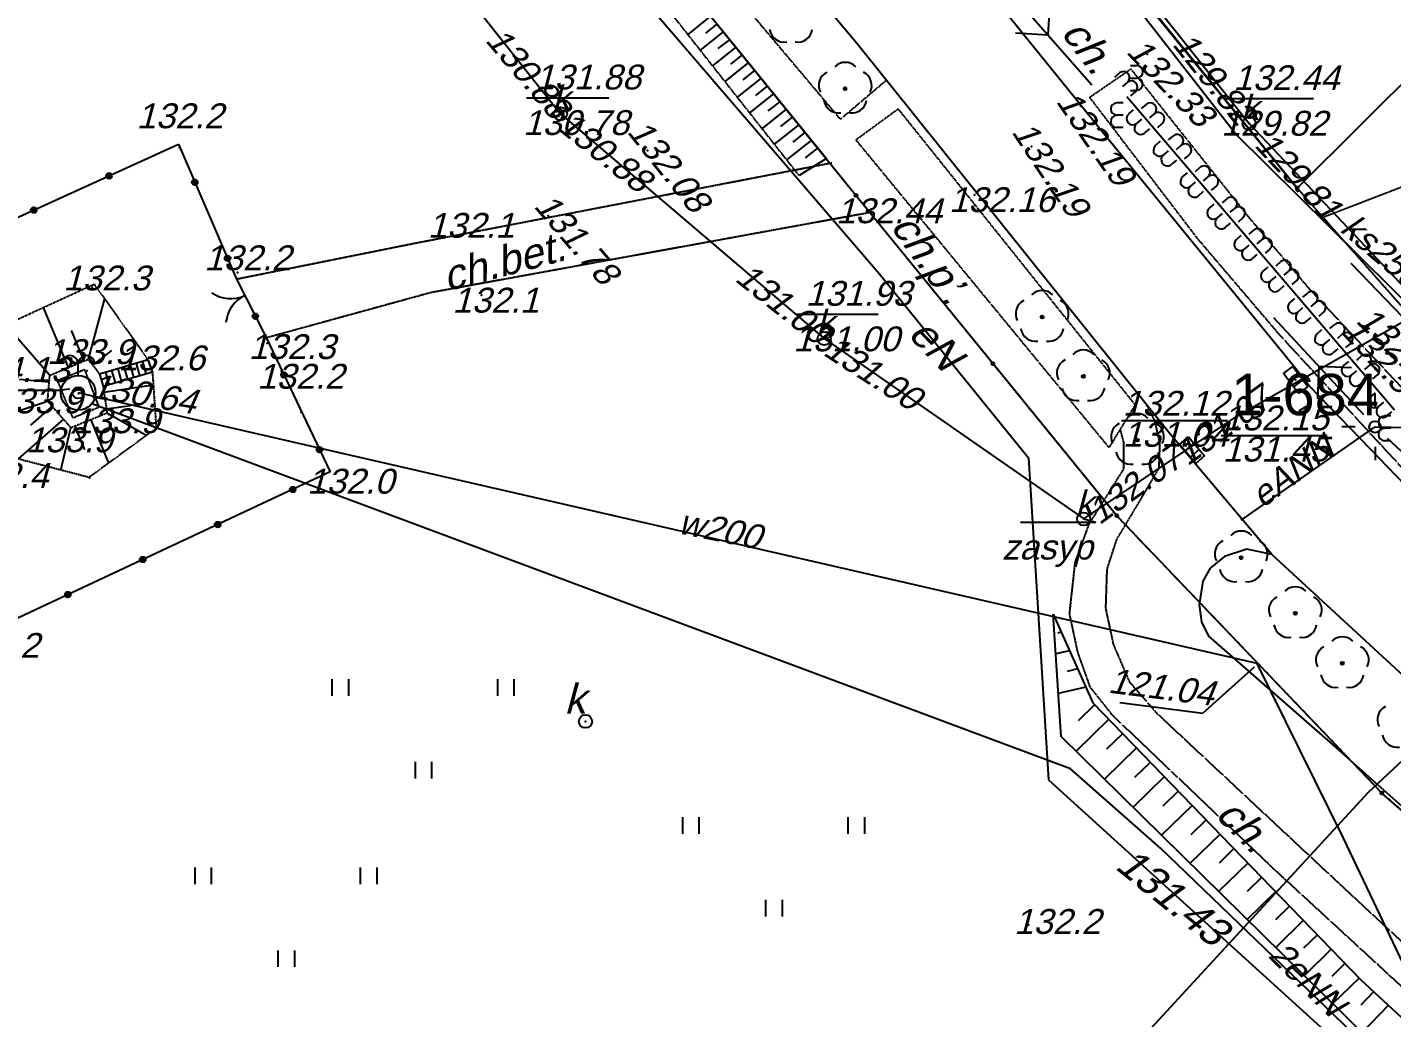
# Model space of a CAD drawing. Header units: millimetres. Extents: x -105266 to 178069, y 491 to 168574.
# Drawn here: x 28049 to 36294, y 98346 to 104330 of the extents above; entities that cross this region are included whole.
import ezdxf
from ezdxf.enums import TextEntityAlignment as Align

# ---------------------------------------------------------------- set-up
doc = ezdxf.new("R2010")
doc.units = ezdxf.units.MM
for name, pattern in [('1', [0]), ('14', [1, 1]), ('BGT', [0]), ('BGZ', [2, 1, -1]), ('GDE', [0]), ('GUZ', [1.4, 0.7, -0.7]), ('KOC', [2.8, 2.1, -0.7]), ('KOJ', [0]), ('SCH', [0]), ('UPE', [0]), ('UPK', [0]), ('UPW', [0]), ('WSD', [2.45, 1.75, -0.7]), ('WSQ', [2.45, 1.75, -0.7])]:
    doc.linetypes.add(name, pattern=pattern)
for name, color, linetype in [('DZIALKI', 7, 'GDE'), ('EBTPO_L_2', 154, '1'), ('NUMERY_DZIALEK', 7, 'Continuous'), ('PUNKTY', 7, 'Continuous'), ('SDROK_T_1', 11, 'Continuous'), ('SDRPK_L_0', 7, 'KOJ'), ('SDRPK_L_2', 11, 'KOC'), ('SZOPO_L_0', 171, '1'), ('SZOPO_L_1', 90, 'BGZ'), ('SZZPZ_L_2', 90, '1'), ('SZZPZ_L_7', 90, '1'), ('UEEOC_T_0', 1, 'Continuous'), ('UEEOO_T_0', 1, 'Continuous'), ('UEEPA_L_2', 1, '1'), ('UEEPON_L_0', 1, 'UPE'), ('UEEPON_L_3', 1, '14'), ('UKKOA_T_2', 23, 'Continuous'), ('UKKOC_T_0', 23, 'Continuous'), ('UKKOC_T_2', 14, 'Continuous'), ('UKKOO_T_2', 14, 'Continuous'), ('UKKPA_L_0', 23, '1'), ('UKKPA_L_4', 14, '1'), ('UKKPOR_L_0', 14, 'UPK'), ('UWWOC_T_0', 5, 'Continuous'), ('UWWOO_T_0', 5, 'Continuous'), ('UWWPA_L_0', 5, '1'), ('UWWPO_L_0', 5, 'UPW'), ('UZYTKI', 90, 'GUZ'), ('WUKOS_T_1', 34, 'Continuous'), ('WUKOS_T_4', 34, 'Continuous'), ('WUKPS_L_0', 34, '1'), ('WUKPS_L_1', 34, '1'), ('WUKPS_L_2', 34, '1'), ('WUKPS_L_8', 34, '1')]:
    doc.layers.add(name, color=color, linetype=linetype)
doc.styles.get("Standard").update_dxf_attribs({"font": 'arial.ttf'})

# ---------------------------------------------------------------- blocks, each defined once
blk = doc.blocks.new('GRO')
at = {"linetype": 'Continuous'}
blk.add_circle((0, 0), 0.09, dxfattribs=at)

msp = doc.modelspace()

# ---------------------------------------------------------------- linework, layer by layer
at = {"layer": 'DZIALKI'}
for p, q in [((38727.92, 106345.63), (35722.92, 103358.63)), ((33056.92, 103314.63), (31592.92, 105116.63)), ((35722.92, 103358.63), (34526.92, 104830.63)), ((34526.92, 104826.63), (35722.92, 103358.63)), ((35722.92, 103358.63), (36733.92, 102214.63)), ((33883.92, 102298.63), (33056.92, 103314.63)), ((34632.92, 101378.63), (33883.92, 102298.63)), ((36234.92, 99703.63), (34632.92, 101378.63)), ((38128.92, 98032.63), (36234.92, 99703.63))]:
    msp.add_line(p, q, dxfattribs=at)
at = {"layer": 'EBTPO_L_2', "linetype": 'SCH'}
for p, q in [((28779.92, 102320.63), (28485.92, 102234.63)), ((28506.92, 102161.63), (28804.92, 102248.63)), ((28543.92, 102172.63), (28522.92, 102245.63)), ((28580.92, 102183.63), (28559.92, 102256.63)), ((28618.92, 102194.63), (28597.92, 102267.63)), ((28655.92, 102204.63), (28634.92, 102278.63)), ((28692.92, 102215.63), (28671.92, 102288.63)), ((28729.92, 102226.63), (28708.92, 102299.63)), ((28767.92, 102237.63), (28746.92, 102310.63)), ((28804.92, 102248.63), (28779.92, 102320.63)), ((28485.92, 102234.63), (28506.92, 102161.63))]:
    msp.add_line(p, q, dxfattribs=at)
at = {"layer": 'SDRPK_L_0', "linetype": 'KOJ'}
for p, q in [((33064.92, 104229.63), (32077.92, 105410.63)), ((34556.92, 103683.63), (33723.92, 104713.63)), ((34808.92, 102055.63), (33064.92, 104229.63)), ((35697.92, 102287.63), (34556.92, 103683.63)), ((35794.92, 102163.63), (35697.92, 102287.63)), ((36107.92, 101841.63), (35794.92, 102163.63)), ((34957.92, 101870.63), (34808.92, 102055.63)), ((35570.92, 101144.63), (34957.92, 101870.63)), ((37049.92, 100862.63), (36107.92, 101841.63)), ((35417.92, 101176.63), (35282.92, 101133.63)), ((35570.92, 101144.63), (35417.92, 101176.63)), ((35282.92, 101133.63), (35197.92, 101062.63)), ((36366.92, 100409.63), (35570.92, 101144.63)), ((35197.92, 101062.63), (35152.92, 100984.63)), ((35152.92, 100984.63), (35129.92, 100841.63)), ((35129.92, 100841.63), (35143.92, 100737.63)), ((35143.92, 100737.63), (35186.92, 100651.63)), ((35186.92, 100651.63), (35970.92, 99965.63)), ((35970.92, 99965.63), (38279.92, 97907.63))]:
    msp.add_line(p, q, dxfattribs=at)
at = {"layer": 'SDRPK_L_2', "linetype": 'KOC'}
for p, q in [((32962.92, 103774.63), (31818.92, 105131.63)), ((34468.92, 103907.63), (34717.92, 104078.63)), ((34717.92, 104078.63), (35430.92, 103181.63)), ((33240.92, 104010.63), (32962.92, 103774.63)), ((35122.92, 103051.63), (34468.92, 103907.63)), ((33311.92, 103836.63), (33056.92, 103649.63)), ((33311.92, 103836.63), (34743.92, 102048.63)), ((34585.92, 101791.63), (33056.92, 103649.63)), ((32909.92, 103509.63), (30382.92, 103022.63)), ((36574.92, 103449.63), (35883.92, 103182.63)), ((30485.92, 102728.63), (33134.92, 103211.63)), ((35430.92, 103181.63), (35797.92, 102747.63)), ((30382.92, 103022.63), (29313.92, 102807.63)), ((35620.92, 102467.63), (35122.92, 103051.63)), ((36865.92, 102053.63), (36049.92, 102903.63)), ((35797.92, 102747.63), (36563.92, 101930.63)), ((29492.92, 102455.63), (30485.92, 102728.63)), ((36367.92, 101656.63), (35620.92, 102467.63)), ((28230.92, 102197.63), (28393.92, 102262.63)), ((28393.92, 102262.63), (28481.92, 102033.63)), ((28324.92, 101969.63), (28230.92, 102197.63)), ((28481.92, 102033.63), (28324.92, 101969.63)), ((34743.92, 102048.63), (34585.92, 101791.63)), ((34808.92, 102055.63), (34860.92, 101953.63)), ((34860.92, 101953.63), (34891.92, 101817.63)), ((34675.92, 101821.63), (34653.92, 101902.63)), ((34674.92, 101660.63), (34675.92, 101821.63)), ((34891.92, 101817.63), (34886.92, 101666.63)), ((34466.92, 101330.63), (34674.92, 101660.63)), ((34886.92, 101666.63), (34755.92, 101443.63)), ((34755.92, 101443.63), (34630.92, 101235.63)), ((34381.92, 101097.63), (34466.92, 101330.63)), ((34630.92, 101235.63), (34572.92, 101056.63)), ((34347.92, 100786.63), (34381.92, 101097.63)), ((34572.92, 101056.63), (34564.92, 100819.63)), ((34397.92, 100553.63), (34347.92, 100786.63)), ((34564.92, 100819.63), (34611.92, 100600.63)), ((34611.92, 100600.63), (34708.92, 100375.63)), ((34472.92, 100342.63), (34397.92, 100553.63)), ((34708.92, 100375.63), (34875.92, 100184.63)), ((34608.92, 100171.63), (34472.92, 100342.63)), ((34875.92, 100184.63), (35959.92, 99172.63)), ((35594.92, 99232.63), (34608.92, 100171.63)), ((36831.92, 98094.63), (35594.92, 99232.63)), ((35959.92, 99172.63), (36798.92, 98393.63))]:
    msp.add_line(p, q, dxfattribs=at)
at = {"layer": 'SZOPO_L_0', "linetype": 'BGT'}
for p, q in [((26949.92, 102707.63), (28961.92, 103623.63)), ((28961.92, 103623.63), (29313.92, 102807.63)), ((29313.92, 102807.63), (29492.92, 102455.63)), ((29492.92, 102455.63), (29878.92, 101643.63)), ((29878.92, 101643.63), (27872.92, 100705.63))]:
    msp.add_line(p, q, dxfattribs=at)
for centre, radius in [((28542.92, 103432.63), 17), ((28542.92, 103432.63), 10), ((29060.92, 103393.63), 17), ((29060.92, 103393.63), 10), ((28087.92, 103225.63), 17), ((28087.92, 103225.63), 10), ((29258.92, 102934.63), 17), ((29258.92, 102934.63), 10), ((29426.92, 102584.63), 17), ((29426.92, 102584.63), 10), ((29599.92, 102229.63), 17), ((29599.92, 102229.63), 10), ((29814.92, 101778.63), 17), ((29814.92, 101778.63), 10), ((29652.92, 101537.63), 17), ((29652.92, 101537.63), 10), ((29199.92, 101325.63), 17), ((29199.92, 101325.63), 10), ((28746.92, 101114.63), 17), ((28746.92, 101114.63), 10), ((28293.92, 100902.63), 17), ((28293.92, 100902.63), 10)]:
    msp.add_circle(centre, radius, dxfattribs=at)
at = {"layer": 'SZOPO_L_0', "linetype": '1'}
for centre, start, end in [((29278.92, 102890.63), 235.000166, 294.999835), ((29448.92, 102528.63), 115.000165, 174.999835)]:
    msp.add_arc(centre, 200, start, end, dxfattribs=at)
at = {"layer": 'SZOPO_L_1', "linetype": '1'}
for p, q in [((34714.92, 104098.63), (34752.92, 104098.63)), ((34620.92, 104029.63), (34649.92, 104054.63)), ((34668.92, 103972.63), (34697.92, 103997.63)), ((34714.92, 104023.63), (34752.92, 104023.63)), ((34692.92, 103911.63), (36310.92, 102019.63)), ((34714.92, 103948.63), (34752.92, 103948.63)), ((34717.92, 103915.63), (34746.92, 103940.63)), ((34670.92, 103874.63), (34632.92, 103874.63)), ((34732.92, 103831.63), (34703.92, 103806.63)), ((34782.92, 103839.63), (34811.92, 103864.63)), ((34670.92, 103799.63), (34632.92, 103799.63)), ((34781.92, 103774.63), (34752.92, 103749.63)), ((34831.92, 103782.63), (34860.92, 103807.63)), ((34880.92, 103725.63), (34909.92, 103750.63)), ((34670.92, 103724.63), (34632.92, 103724.63)), ((34829.92, 103717.63), (34800.92, 103692.63)), ((34945.92, 103649.63), (34974.92, 103674.63)), ((34894.92, 103641.63), (34865.92, 103616.63)), ((34943.92, 103584.63), (34914.92, 103559.63)), ((34993.92, 103592.63), (35022.92, 103617.63)), ((34992.92, 103527.63), (34963.92, 103502.63)), ((35042.92, 103535.63), (35071.92, 103560.63)), ((35107.92, 103459.63), (35136.92, 103484.63)), ((35057.92, 103451.63), (35028.92, 103426.63)), ((35156.92, 103402.63), (35185.92, 103427.63)), ((35105.92, 103394.63), (35077.92, 103369.63)), ((35154.92, 103337.63), (35125.92, 103312.63)), ((35205.92, 103345.63), (35234.92, 103370.63)), ((35219.92, 103261.63), (35190.92, 103236.63)), ((35270.92, 103269.63), (35299.92, 103294.63)), ((35318.92, 103212.63), (35347.92, 103237.63)), ((35268.92, 103204.63), (35239.92, 103179.63)), ((35367.92, 103155.63), (35396.92, 103180.63)), ((35317.92, 103147.63), (35288.92, 103122.63)), ((35382.92, 103071.63), (35353.92, 103046.63)), ((35432.92, 103079.63), (35461.92, 103104.63)), ((35430.92, 103014.63), (35402.92, 102989.63)), ((35481.92, 103022.63), (35510.92, 103047.63)), ((35530.92, 102965.63), (35559.92, 102990.63)), ((35479.92, 102957.63), (35450.92, 102932.63)), ((35595.92, 102889.63), (35624.92, 102914.63)), ((35544.92, 102881.63), (35515.92, 102856.63)), ((35593.92, 102824.63), (35564.92, 102799.63)), ((35643.92, 102832.63), (35672.92, 102857.63)), ((35642.92, 102767.63), (35613.92, 102742.63)), ((35692.92, 102775.63), (35721.92, 102800.63)), ((35707.92, 102691.63), (35678.92, 102666.63)), ((35757.92, 102699.63), (35786.92, 102724.63)), ((35806.92, 102642.63), (35835.92, 102667.63)), ((35755.92, 102634.63), (35727.92, 102609.63)), ((35804.92, 102577.63), (35775.92, 102552.63)), ((35855.92, 102585.63), (35883.92, 102610.63)), ((35869.92, 102501.63), (35840.92, 102476.63)), ((35920.92, 102509.63), (35949.92, 102534.63)), ((35918.92, 102444.63), (35889.92, 102419.63)), ((35968.92, 102452.63), (35997.92, 102477.63)), ((36017.92, 102395.63), (36046.92, 102420.63)), ((35967.92, 102387.63), (35938.92, 102362.63)), ((36082.92, 102319.63), (36111.92, 102344.63)), ((36032.92, 102311.63), (36003.92, 102286.63)), ((36080.92, 102254.63), (36051.92, 102229.63)), ((36131.92, 102262.63), (36160.92, 102287.63)), ((36129.92, 102197.63), (36100.92, 102172.63)), ((36180.92, 102205.63), (36208.92, 102230.63)), ((36194.92, 102121.63), (36165.92, 102096.63)), ((36243.92, 102064.63), (36214.92, 102039.63)), ((36292.92, 102007.63), (36263.92, 101982.63)), ((36288.92, 101982.63), (36250.92, 101982.63)), ((36288.92, 101907.63), (36250.92, 101907.63)), ((36288.92, 101832.63), (36250.92, 101832.63))]:
    msp.add_line(p, q, dxfattribs=at)
for centre, radius, start, end in [((34673.71, 104026.46), 37, 310.421245, 129.578757), ((34752.64, 104061.63), 38, 270.415665, 89.584335), ((34721.71, 103969.46), 37, 310.421257, 129.578745), ((34752.64, 103986.63), 37, 270.42124, 89.57876), ((34633.19, 103836.63), 37, 90.42124, 269.57876), ((34835.71, 103836.46), 37, 310.421245, 129.578757), ((34884.71, 103779.46), 37, 310.421312, 129.578688), ((34633.19, 103761.63), 37, 90.42124, 269.57876), ((34729.12, 103777.81), 37, 130.421257, 309.578745), ((34777.13, 103720.81), 38, 130.415668, 309.584331), ((34998.71, 103646.46), 37, 310.421245, 129.578757), ((34891.12, 103587.81), 37, 130.421237, 309.578765), ((35046.71, 103589.46), 37, 310.421257, 129.578745), ((34939.71, 103530.46), 38, 129.584344, 310.415656), ((35160.71, 103456.46), 37, 310.421245, 129.578757), ((35054.12, 103397.81), 37, 130.421257, 309.578745), ((35209.71, 103399.46), 37, 310.42132, 129.578681), ((35102.13, 103340.81), 38, 130.415668, 309.584331), ((35216.12, 103207.81), 37, 130.421245, 309.578757), ((35323.71, 103266.46), 37, 310.421245, 129.578757), ((35371.71, 103209.46), 37, 310.421257, 129.578745), ((35264.71, 103150.46), 38, 129.584344, 310.415656), ((35485.71, 103076.46), 37, 310.421245, 129.578757), ((35379.12, 103017.81), 37, 130.421257, 309.578745), ((35427.13, 102960.81), 38, 130.415661, 309.584339), ((35534.71, 103019.46), 37, 310.42132, 129.578681), ((35648.71, 102886.46), 37, 310.421245, 129.578757), ((35541.12, 102827.81), 37, 130.421245, 309.578757), ((35696.71, 102829.46), 37, 310.42125, 129.578752), ((35589.71, 102770.46), 38, 129.584344, 310.415656), ((35703.12, 102637.81), 37, 130.421237, 309.578765), ((35810.71, 102696.46), 37, 310.421245, 129.578757), ((35859.71, 102639.46), 37, 310.42132, 129.578681), ((35752.13, 102580.81), 38, 130.415668, 309.584331), ((35973.71, 102506.46), 37, 310.421245, 129.578757), ((35866.12, 102447.81), 37, 130.421245, 309.578757), ((35914.71, 102390.46), 38, 129.584344, 310.415656), ((36021.71, 102449.46), 37, 310.421257, 129.578745), ((36135.71, 102316.46), 37, 310.421245, 129.578757), ((36028.12, 102257.81), 37, 130.421245, 309.578757), ((36184.71, 102259.46), 37, 310.42132, 129.578681), ((36077.13, 102200.81), 38, 130.415668, 309.584331), ((36191.12, 102067.81), 37, 130.421245, 309.578757), ((36239.71, 102010.46), 38, 129.584351, 310.415648), ((36251.19, 101944.63), 37, 90.42124, 269.57876), ((36251.19, 101869.63), 37, 90.42124, 269.57876)]:
    msp.add_arc(centre, radius, start, end, dxfattribs=at)
at = {"layer": 'SZZPZ_L_2', "linetype": '1'}
for centre in [(32991.92, 103958.63), (34181.92, 102579.63), (34430.92, 102220.63), (34757.92, 101835.63), (35384.92, 101126.63), (35711.92, 100789.63), (35995.92, 100487.63)]:
    msp.add_circle(centre, 9, dxfattribs=at)
for centre, start, end in [((32623.92, 104330.63), 189.000636, 278.999364), ((32703.92, 104330.63), 261.000636, 350.999364), ((32991.92, 104028.63), 45.000637, 134.999363), ((32921.92, 103978.63), 117.000637, 206.999363), ((33061.91, 103978.63), 333.000637, 62.999363), ((32951.92, 103902.63), 189.000636, 278.999364), ((33031.92, 103902.63), 261.000636, 350.999364), ((34111.92, 102599.63), 117.000637, 206.999363), ((34181.92, 102649.63), 45.000637, 134.999363), ((34251.91, 102599.63), 333.000637, 62.999363), ((34141.92, 102523.63), 189.000636, 278.999364), ((34221.92, 102523.63), 261.000636, 350.999364), ((34430.92, 102290.63), 45.000637, 134.999363), ((34360.92, 102240.63), 117.000637, 206.999363), ((34500.91, 102240.63), 333.000637, 62.999363), ((34390.92, 102164.63), 189.000636, 278.999364), ((34470.92, 102164.63), 261.000636, 350.999364), ((34687.92, 101855.63), 117.000637, 206.999363), ((34757.92, 101905.63), 45.000637, 134.999363), ((34827.91, 101855.63), 333.000637, 62.999363), ((34717.92, 101779.63), 189.000636, 278.999364), ((34797.92, 101779.63), 261.000636, 350.999364), ((35384.92, 101196.63), 45.000637, 134.999363), ((35314.92, 101146.63), 117.000637, 206.999363), ((35454.91, 101146.63), 333.000637, 62.999363), ((35344.92, 101070.63), 189.000636, 278.999364), ((35424.92, 101070.63), 261.000636, 350.999364), ((35711.92, 100859.63), 45.000637, 134.999363), ((35641.92, 100809.63), 117.000637, 206.999363), ((35781.91, 100809.63), 333.000637, 62.999363), ((35671.92, 100733.63), 189.000636, 278.999364), ((35751.92, 100733.63), 261.000636, 350.999364), ((35995.92, 100557.63), 45.000637, 134.999363), ((35925.92, 100507.63), 117.000637, 206.999363), ((36065.91, 100507.63), 333.000637, 62.999363), ((35955.92, 100431.63), 189.000636, 278.999364), ((36035.92, 100431.63), 261.000636, 350.999364), ((36297.92, 100145.63), 117.000637, 206.999363), ((36327.92, 100069.63), 189.000636, 278.999364)]:
    msp.add_arc(centre, 90, start, end, dxfattribs=at)
for p in [(32991.92, 103958.63), (34181.92, 102579.63), (34430.92, 102220.63), (34757.92, 101835.63), (35384.92, 101126.63), (35711.92, 100789.63), (35995.92, 100487.63)]:
    msp.add_point(p, dxfattribs=at)
at = {"layer": 'SZZPZ_L_7', "linetype": '1'}
for p, q in [((29891.92, 100291.63), (29891.92, 100391.63)), ((29991.92, 100291.63), (29991.92, 100391.63)), ((30891.92, 100291.63), (30891.92, 100391.63)), ((30991.92, 100291.63), (30991.92, 100391.63)), ((30391.92, 99891.63), (30391.92, 99791.63)), ((30491.92, 99891.63), (30491.92, 99791.63)), ((32009.92, 99457.63), (32009.92, 99557.63)), ((32109.92, 99457.63), (32109.92, 99557.63)), ((33009.92, 99457.63), (33009.92, 99557.63)), ((33109.92, 99457.63), (33109.92, 99557.63)), ((29062.92, 99152.63), (29062.92, 99252.63)), ((29162.92, 99152.63), (29162.92, 99252.63)), ((30062.92, 99152.63), (30062.92, 99252.63)), ((30162.92, 99152.63), (30162.92, 99252.63)), ((32509.92, 99057.63), (32509.92, 98957.63)), ((32609.92, 99057.63), (32609.92, 98957.63)), ((29562.92, 98752.63), (29562.92, 98652.63)), ((29662.92, 98752.63), (29662.92, 98652.63))]:
    msp.add_line(p, q, dxfattribs=at)
at = {"layer": 'UEEPA_L_2', "linetype": '1'}
for p, q in [((36193.92, 102035.63), (36193.92, 102115.63)), ((36073.92, 101915.63), (35993.92, 101915.63)), ((36193.92, 101795.63), (36193.92, 101715.63))]:
    msp.add_line(p, q, dxfattribs=at)
msp.add_circle((36193.92, 101915.63), 35, dxfattribs=at)
at = {"layer": 'UEEPON_L_0', "linetype": 'UPE'}
for p, q in [((35350.92, 103686.63), (33424.92, 106160.63)), ((31635.92, 104659.63), (33196.92, 102843.63)), ((36895.92, 102155.63), (35350.92, 103686.63)), ((33196.92, 102843.63), (34098.92, 101729.63)), ((34352.92, 99850.63), (28444.92, 102052.63)), ((35383.92, 101351.63), (36193.92, 101915.63)), ((36193.92, 101915.63), (36513.92, 101909.63)), ((34098.92, 101729.63), (34219.92, 99783.63)), ((34219.92, 99783.63), (35910.92, 98247.63)), ((34897.92, 99370.63), (34352.92, 99850.63)), ((36280.92, 98040.63), (34897.92, 99370.63))]:
    msp.add_line(p, q, dxfattribs=at)
at = {"layer": 'UEEPON_L_3', "linetype": '1'}
for p, q in [((33953.92, 104583.63), (34481.92, 103982.63)), ((34217.92, 104282.63), (34230.92, 104480.63)), ((34217.92, 104282.63), (34019.92, 104295.63)), ((36125.92, 101988.63), (35581.92, 102575.63)), ((35853.92, 102282.63), (35846.92, 102084.63)), ((35853.92, 102282.63), (36051.92, 102274.63)), ((36266.92, 101847.63), (36853.92, 101303.63))]:
    msp.add_line(p, q, dxfattribs=at)
at = {"layer": 'UKKOC_T_2', "linetype": 'Continuous'}
for p, q in [((31064.92, 103904.63), (31563.92, 103904.63)), ((35283.92, 103900.63), (35820.92, 103900.63)), ((32697.92, 102597.63), (33191.92, 102597.63)), ((34050.92, 101339.63), (34506.92, 101339.63)), ((34432.92, 101359.63), (34506.92, 101339.63))]:
    msp.add_line(p, q, dxfattribs=at)
at = {"layer": 'UKKPA_L_0', "linetype": '1'}
for p, q in [((35640.92, 102238.63), (35696.92, 102280.63)), ((35696.92, 102280.63), (35786.92, 102160.63)), ((35730.92, 102118.63), (35640.92, 102238.63)), ((35726.92, 102240.63), (35670.92, 102198.63)), ((35756.92, 102200.63), (35700.92, 102158.63)), ((35786.92, 102160.63), (35730.92, 102118.63)), ((35012.92, 101809.63), (35065.92, 101855.63)), ((35065.92, 101855.63), (35162.92, 101741.63)), ((35109.92, 101695.63), (35012.92, 101809.63)), ((35097.92, 101817.63), (35044.92, 101771.63)), ((35130.92, 101779.63), (35077.92, 101733.63)), ((35162.92, 101741.63), (35109.92, 101695.63))]:
    msp.add_line(p, q, dxfattribs=at)
for p in [(35713.92, 102199.63), (35087.92, 101775.63)]:
    msp.add_point(p, dxfattribs=at)
at = {"layer": 'UKKPA_L_4'}
for centre in [(31270.92, 103807.63), (35432.92, 103749.63), (32864.92, 102450.63), (34432.92, 101359.63), (31421.92, 100136.63)]:
    msp.add_circle(centre, 40, dxfattribs=at)
for p in [(31270.92, 103807.63), (35432.92, 103749.63), (32864.92, 102450.63), (34432.92, 101359.63), (31421.92, 100136.63)]:
    msp.add_point(p, dxfattribs=at)
at = {"layer": 'UKKPOR_L_0', "linetype": 'UPK'}
for p, q in [((32481.92, 107463.63), (35432.92, 103749.63)), ((28532.92, 107268.63), (31270.92, 103807.63)), ((31270.92, 103807.63), (32864.92, 102450.63)), ((35432.92, 103749.63), (37358.92, 101709.63)), ((35362.92, 101982.63), (36803.92, 102804.63)), ((32864.92, 102450.63), (34432.92, 101359.63)), ((34432.92, 101359.63), (35362.92, 101982.63)), ((36153.92, 99708.63), (38177.92, 101597.63)), ((34242.92, 97634.63), (36153.92, 99708.63))]:
    msp.add_line(p, q, dxfattribs=at)
at = {"layer": 'UWWOC_T_0', "linetype": 'Continuous'}
for p, q in [((27747.92, 102137.63), (28252.92, 102137.63)), ((28305.92, 102143.63), (28252.92, 102137.63)), ((35463.92, 100464.63), (35152.92, 100186.63)), ((34651.92, 100250.63), (35152.92, 100186.63))]:
    msp.add_line(p, q, dxfattribs=at)
at = {"layer": 'UWWPA_L_0', "linetype": '1'}
msp.add_line((28356.92, 102226.63), (28356.92, 102296.63), dxfattribs=at)
for radius in [105, 35]:
    msp.add_circle((28356.92, 102121.63), radius, dxfattribs=at)
for centre in [(28306.92, 102296.32), (28406.92, 102296.32)]:
    msp.add_arc(centre, 50, 0.362367, 179.637633, dxfattribs=at)
at = {"layer": 'UWWPO_L_0', "linetype": 'UPW'}
for p, q in [((35481.92, 100485.63), (28356.92, 102121.63)), ((36002.92, 99430.63), (35481.92, 100485.63)), ((37186.92, 96939.63), (36002.92, 99430.63))]:
    msp.add_line(p, q, dxfattribs=at)
at = {"layer": 'UZYTKI'}
for p, q in [((33056.92, 103314.63), (31592.92, 105116.63)), ((34526.92, 104826.63), (35722.92, 103358.63)), ((35722.92, 103358.63), (36733.92, 102214.63)), ((33883.92, 102298.63), (33056.92, 103314.63)), ((34632.92, 101378.63), (33883.92, 102298.63)), ((36234.92, 99703.63), (34632.92, 101378.63)), ((38128.92, 98032.63), (36234.92, 99703.63))]:
    msp.add_line(p, q, dxfattribs=at)
at = {"layer": 'WUKPS_L_0', "linetype": '1'}
for p in [(34816.92, 104167.63), (34413.92, 103856.63), (34116.92, 103609.63), (33773.92, 103318.63), (33148.92, 103230.63), (36116.92, 102406.63)]:
    msp.add_point(p, dxfattribs=at)
at = {"layer": 'WUKPS_L_1', "linetype": 'WSD'}
for p, q in [((32712.92, 103434.63), (31572.92, 104880.63)), ((27919.92, 102533.63), (28452.92, 102778.63)), ((28452.92, 102778.63), (28779.92, 102320.63)), ((28779.92, 102320.63), (28804.92, 102248.63)), ((28804.92, 102248.63), (28827.92, 101907.63)), ((28827.92, 101907.63), (28421.92, 101610.63)), ((28421.92, 101610.63), (27979.92, 101725.63))]:
    msp.add_line(p, q, dxfattribs=at)
at = {"layer": 'WUKPS_L_1', "linetype": '1'}
for p, q in [((31848.92, 104804.63), (32878.92, 103537.63)), ((32179.92, 104398.63), (32039.92, 104286.63)), ((32217.92, 104351.63), (32147.92, 104295.63)), ((32255.92, 104304.63), (32114.92, 104191.63)), ((32293.92, 104257.63), (32222.92, 104201.63)), ((32331.92, 104211.63), (32189.92, 104097.63)), ((32369.92, 104163.63), (32298.92, 104107.63)), ((32407.92, 104117.63), (32263.92, 104002.63)), ((32445.92, 104070.63), (32373.92, 104012.63)), ((32483.92, 104023.63), (32338.92, 103907.63)), ((32559.92, 103930.63), (32413.92, 103813.63)), ((32522.92, 103976.63), (32449.92, 103918.63)), ((32635.92, 103836.63), (32488.92, 103718.63)), ((32597.92, 103882.63), (32524.92, 103824.63)), ((32712.92, 103742.63), (32562.92, 103623.63)), ((32673.92, 103789.63), (32599.92, 103730.63)), ((32787.92, 103648.63), (32637.92, 103529.63)), ((32749.92, 103696.63), (32675.92, 103635.63)), ((32826.92, 103602.63), (32749.92, 103542.63)), ((32878.92, 103537.63), (32712.92, 103434.63)), ((28514.92, 102691.63), (28416.92, 102324.63)), ((28297.92, 102274.63), (28145.92, 102637.63)), ((27919.92, 102533.63), (28184.92, 102227.63)), ((28392.92, 102314.63), (28316.92, 102497.63)), ((28444.92, 102288.63), (28559.92, 102377.63)), ((28181.92, 102186.63), (28001.92, 102201.63)), ((28511.92, 102126.63), (28809.92, 102170.63)), ((27858.92, 101968.63), (28171.92, 102071.63)), ((28198.92, 102040.63), (28067.92, 101925.63)), ((28526.92, 102024.63), (28671.92, 102045.63)), ((28766.92, 101863.63), (28530.92, 101998.63)), ((28266.92, 101962.63), (27992.92, 101722.63)), ((28336.92, 101920.63), (28394.92, 101776.63)), ((28432.92, 101958.63), (28538.92, 101696.63)), ((28251.92, 101654.63), (28312.92, 101910.63)), ((34295.92, 100045.63), (34248.92, 100784.63)), ((34248.92, 100784.63), (34487.92, 100248.63)), ((34297.92, 100674.63), (34275.92, 100668.63)), ((34346.92, 100563.63), (34263.92, 100544.63)), ((34395.92, 100453.63), (34332.92, 100438.63)), ((34444.92, 100342.63), (34278.92, 100304.63)), ((34498.92, 100235.63), (34399.92, 100139.63)), ((34487.92, 100248.63), (36106.92, 98575.63)), ((34582.92, 100148.63), (34386.92, 99956.63)), ((36003.92, 98367.63), (34295.92, 100045.63)), ((34666.92, 100061.63), (34569.92, 99967.63)), ((34750.92, 99975.63), (34558.92, 99787.63)), ((34834.92, 99888.63), (34739.92, 99796.63)), ((34919.92, 99801.63), (34731.92, 99618.63)), ((35003.92, 99714.63), (34910.92, 99624.63)), ((35087.92, 99627.63), (34903.92, 99448.63)), ((35171.92, 99540.63), (35080.92, 99451.63)), ((35255.92, 99453.63), (35075.92, 99279.63)), ((35339.92, 99367.63), (35250.92, 99280.63)), ((35423.92, 99280.63), (35248.92, 99109.63)), ((35507.92, 99193.63), (35420.92, 99108.63)), ((35591.92, 99106.63), (35420.92, 98939.63)), ((35675.92, 99019.63), (35591.92, 98937.63)), ((35759.92, 98932.63), (35593.92, 98770.63)), ((35843.92, 98845.63), (35761.92, 98765.63)), ((35927.92, 98759.63), (35766.92, 98601.63)), ((36011.92, 98672.63), (35932.92, 98594.63)), ((36096.92, 98585.63), (35938.92, 98431.63)), ((36106.92, 98575.63), (37274.92, 97490.63)), ((36183.92, 98502.63), (36107.92, 98422.63)), ((36273.92, 98420.63), (36115.92, 98256.63)), ((37099.92, 97283.63), (36003.92, 98367.63))]:
    msp.add_line(p, q, dxfattribs=at)
at = {"layer": 'WUKPS_L_2', "linetype": 'WSQ'}
for p, q in [((28184.92, 102227.63), (28416.92, 102324.63)), ((28416.92, 102324.63), (28485.92, 102234.63)), ((28171.92, 102071.63), (28184.92, 102227.63)), ((28485.92, 102234.63), (28506.92, 102161.63)), ((28506.92, 102161.63), (28530.92, 101998.63)), ((28312.92, 101910.63), (28171.92, 102071.63)), ((28530.92, 101998.63), (28312.92, 101910.63))]:
    msp.add_line(p, q, dxfattribs=at)
at = {"layer": 'WUKPS_L_8', "linetype": '1'}
for p in [(28967.92, 103604.63), (31796.92, 103585.63), (31196.92, 103191.63), (29319.92, 102849.63), (28439.92, 102760.63), (30792.92, 102712.63), (29498.92, 102421.63), (28408.92, 102254.63), (28771.92, 102324.63), (29584.92, 102252.63), (28358.92, 102117.63), (28189.92, 102058.63), (29703.92, 102005.63), (28540.92, 101991.63), (28333.92, 101901.63), (28809.92, 101886.63), (28423.92, 101608.63), (29875.92, 101643.63), (34098.92, 98907.63)]:
    msp.add_point(p, dxfattribs=at)

# ---------------------------------------------------------------- block references
at = {"layer": 'PUNKTY', "xscale": 100, "yscale": 100, "zscale": 100}
for p in [(33056.92, 103314.63), (35722.92, 103358.63), (33883.92, 102298.63), (34632.92, 101378.63), (36234.92, 99703.63)]:
    msp.add_blockref('GRO', p, dxfattribs=at)

# ---------------------------------------------------------------- texts
at = {"layer": 'NUMERY_DZIALEK'}
msp.add_text('1-684', height=250, dxfattribs=at).set_placement((35323.92, 102236.63), align=Align.TOP_LEFT)
at = {"layer": 'SDROK_T_1', "oblique": 15}
for s, rotation, p in [('ch.', 306.98999, (34465.92, 104219.63)), ('ch.p’.', 305.370006, (33489.92, 102921.63)), ('ch.bet.', 14.760001, (30925.92, 102920.63)), ('ch.', 314.639993, (35405.92, 99512.63))]:
    msp.add_text(s, height=180, rotation=rotation, dxfattribs=at).set_placement(p, align=Align.MIDDLE)
at = {"layer": 'UEEOC_T_0', "oblique": 15}
msp.add_text('131.43', height=180, rotation=320.850001, dxfattribs=at).set_placement((34970.92, 99078.63), align=Align.MIDDLE)
at = {"layer": 'UEEOO_T_0', "oblique": 15}
for s, height, rotation, p in [('eN', 180, 313.649998, (33538.92, 102416.63)), ('eANN', 150, 36.900005, (35691.92, 101646.63)), ('2eNN', 150, 315.539994, (35784.92, 98582.63))]:
    msp.add_text(s, height=height, rotation=rotation, dxfattribs=at).set_placement(p, align=Align.MIDDLE)
at = {"layer": 'UKKOA_T_2', "oblique": 15}
for height, p in [(150, (31273.92, 103907.63)), (150, (35436.92, 103849.63)), (150, (32868.92, 102550.63)), (150, (34435.92, 101459.63)), (180, (31356.92, 100278.63))]:
    msp.add_text('k', height=height, dxfattribs=at).set_placement(p, align=Align.MIDDLE)
at = {"layer": 'UKKOC_T_0', "oblique": 15}
for s, p in [('%%U132.12', (34988.92, 102058.63)), ('%%U132.15', (35592.92, 101969.63)), ('131.04', (34988.92, 101870.63)), ('131.45', (35592.92, 101781.63))]:
    msp.add_text(s, height=150, dxfattribs=at).set_placement(p, align=Align.MIDDLE)
at = {"layer": 'UKKOC_T_2', "oblique": 15}
for s, rotation, p in [('130.88', 310.320008, (31075.92, 104054.63)), ('129.82', 308.520007, (35221.92, 104022.63)), ('130.88', 321.570013, (31538.92, 103579.63)), ('129.81', 313.199998, (35731.92, 103432.63)), ('131.00', 321.570013, (32615.92, 102661.63)), ('131.00', 327.150004, (33160.92, 102243.63)), ('131.07', 35.819988, (35274.92, 101923.63)), ('132.07', 35.819988, (34742.92, 101567.63))]:
    msp.add_text(s, height=150, rotation=rotation, dxfattribs=at).set_placement(p, align=Align.MIDDLE)
for s, p in [('131.88', (31117.92, 104104.63)), ('132.44', (35336.92, 104100.63)), ('130.78', (31044.92, 103829.63)), ('129.82', (35263.92, 103825.63)), ('131.93', (32751.92, 102797.63)), ('131.00', (32677.92, 102522.63))]:
    msp.add_text(s, height=150, dxfattribs=at).set_placement(p, align=Align.TOP_LEFT)
msp.add_text('zasyp', height=150, dxfattribs=at).set_placement((34486.92, 101189.63), align=Align.MIDDLE_RIGHT)
at = {"layer": 'UKKOO_T_2', "oblique": 15}
msp.add_text('ks250', height=150, rotation=319.500001, dxfattribs=at).set_placement((36237.92, 102979.63), align=Align.MIDDLE)
at = {"layer": 'UWWOC_T_0', "oblique": 15}
msp.add_text('134.13', height=150, dxfattribs=at).set_placement((28305.92, 102262.63), align=Align.MIDDLE_RIGHT)
msp.add_text('130.64', height=150, rotation=350.909992, dxfattribs=at).set_placement((28753.92, 102116.63), align=Align.MIDDLE)
msp.add_text('121.04', height=150, rotation=352.799987, dxfattribs=at).set_placement((35221.92, 100304.63), align=Align.MIDDLE_RIGHT)
at = {"layer": 'UWWOO_T_0', "oblique": 15}
msp.add_text('w200', height=150, rotation=348.569996, dxfattribs=at).set_placement((32235.92, 101297.63), align=Align.MIDDLE)
at = {"layer": 'WUKOS_T_1', "oblique": 15}
for s, rotation, p in [('132.33', 313.649998, (34959.92, 103998.63)), ('132.19', 304.649995, (34505.92, 103661.63)), ('132.19', 303.839989, (34233.92, 103474.63)), ('132.51', 315.539994, (36352.92, 102381.63)), ('132.5', 312.749998, (36213.92, 102347.63))]:
    msp.add_text(s, height=150, rotation=rotation, dxfattribs=at).set_placement(p, align=Align.MIDDLE)
for s, p in [('132.16', (33938.92, 103288.63)), ('132.44', (33256.92, 103221.63))]:
    msp.add_text(s, height=150, dxfattribs=at).set_placement(p, align=Align.MIDDLE)
at = {"layer": 'WUKOS_T_4', "oblique": 15}
for s, p in [('132.2', (28970.92, 103795.63)), ('132.1', (30730.92, 103133.63)), ('132.2', (29379.92, 102937.63)), ('132.3', (28527.92, 102815.63)), ('132.1', (30879.92, 102681.63)), ('133.9', (28428.92, 102370.63)), ('132.3', (29647.92, 102400.63)), ('132.6', (28859.92, 102332.63)), ('132.2', (29699.92, 102221.63)), ('133.9', (28117.92, 102072.63)), ('133.9', (28586.92, 101952.63)), ('133.9', (28301.92, 101837.63)), ('132.4', (27913.92, 101622.63)), ('132.0', (30001.92, 101587.63)), ('132.2', (27858.92, 100595.63)), ('132.2', (34273.92, 98927.63))]:
    msp.add_text(s, height=150, dxfattribs=at).set_placement(p, align=Align.MIDDLE)
for s, rotation, p in [('132.08', 308.520007, (31926.92, 103494.63)), ('131.78', 310.499997, (31369.92, 103053.63))]:
    msp.add_text(s, height=150, rotation=rotation, dxfattribs=at).set_placement(p, align=Align.MIDDLE)

doc.saveas('drawing.dxf')
